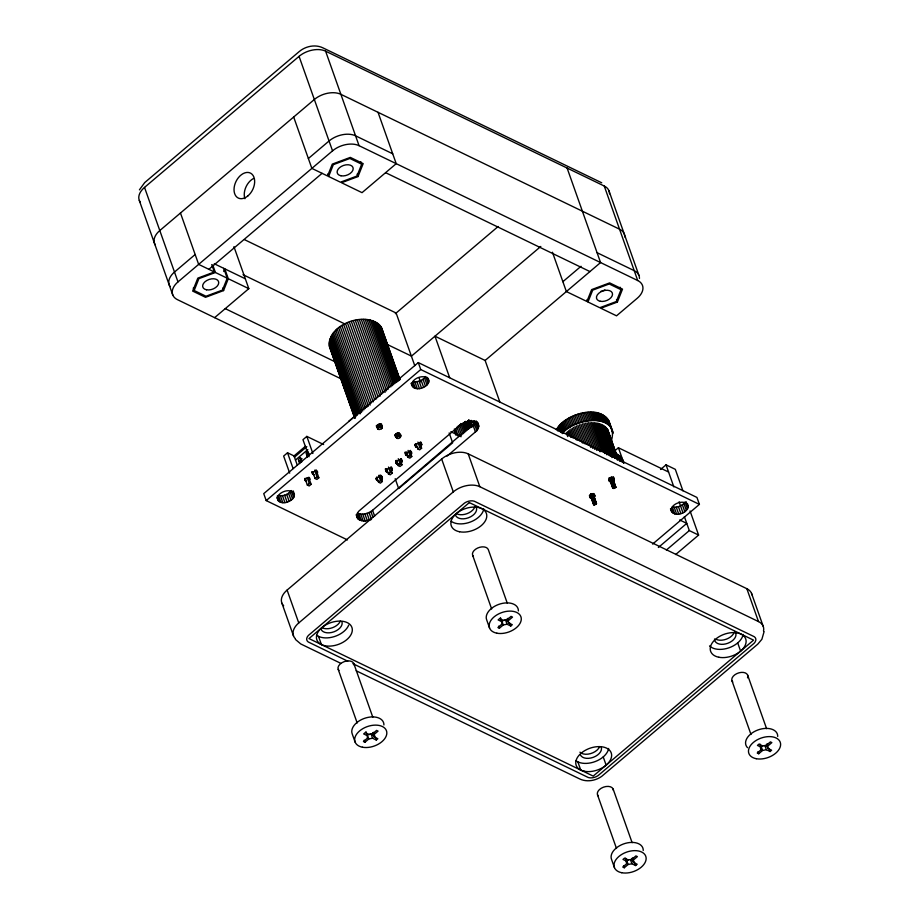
<?xml version="1.0" encoding="UTF-8"?>
<svg xmlns="http://www.w3.org/2000/svg" width="919" height="919" viewBox="0 0 919 919"><rect width="100%" height="100%" fill="white"/><g stroke="black" fill="none" stroke-linecap="round" stroke-linejoin="round"><path stroke-width="1.38" d="M365.923 731.616L367.37 735.728L367.313 738.256L363.442 741.53L364.935 742.253L368.795 738.979L372.586 738.233L376.296 740.036L377.847 738.727L374.125 736.923L372.677 732.822M500.384 617.591L501.843 621.703L501.774 624.231L497.914 627.516L499.396 628.228L503.256 624.954L507.047 624.219L510.769 626.011L512.308 624.702L508.598 622.91L507.139 618.797M625.609 858.151L626.632 863.768L622.772 867.042L624.254 867.766L628.125 864.492L631.916 863.745L635.626 865.549L637.177 864.239L633.455 862.436L632.008 858.335M766.469 744.31L767.928 748.411L771.638 750.214L770.088 751.524L766.377 749.72L762.586 750.467L758.726 753.741L757.233 753.017L761.104 749.743L760.082 744.137M354.389 416.008L331.012 350.001C320.995 325.625 369.461 307.635 381.81 328.347L399.937 379.536M374.125 736.923L373.47 732.34M508.598 622.91L507.943 618.315M633.455 862.436L632.8 857.852M767.928 748.411L767.273 743.827M400.684 436.582C400.535 438.432 396.755 439.512 396.411 437.352C397.502 432.838 404.05 439.397 399.397 433.366M294.356 495.996C294.011 486.886 278.262 490.895 277.343 498.236C279.123 506.277 292.426 502.44 294.356 495.996L292.713 491.366M377.962 428.553C374.596 420.58 387.956 427.76 379.306 429.541C375.664 429.07 380.133 424.98 381.89 427.025M379.972 476.375L381.201 479.856C386.623 473.457 370.725 477.949 378.134 480.775M391.023 471.527C396.434 465.14 380.535 469.62 387.944 472.458M400.179 459.247L401.408 462.716C404.452 455.663 389.943 463.314 398.547 464.095M420.465 446.565C425.876 440.167 409.977 444.658 417.387 447.484M428.805 381.982C428.472 372.873 412.723 376.882 411.804 384.222C413.584 392.264 426.887 388.427 428.805 381.982L427.174 377.341M594.34 496.972C597.109 491.676 585.403 496.352 591.296 498.144M613.662 480.591C616.431 475.295 604.713 479.971 610.618 481.763M688.147 507.483C687.814 498.374 672.065 502.383 671.134 509.723C672.915 517.765 686.217 513.928 688.147 507.483L686.091 501.694M764.103 631.571L761.885 639.291L757.773 644.15L601.727 776.337M596.488 503.52C593.203 500.131 592.744 507.828 596.488 503.52L593.111 493.492M615.799 487.139C612.502 483.75 612.111 491.447 615.799 487.139L612.433 477.11M447.071 456.111L476.858 430.689L478.788 426.336L477.8 422.648M194.173 290.507L198.895 278.652L215.425 272.495L227.223 278.204L222.49 290.071L205.971 296.228L194.173 290.507L193.3 288.049M223.742 271.496L224.799 268.853L228.291 278.721L223.558 290.588L205.534 297.308L192.657 291.082L197.815 278.135L214.357 271.978L211.738 264.58M328.634 176.494L333.356 164.627L349.886 158.482L361.684 164.191L356.951 176.046L340.432 182.203L328.634 176.494L327.761 174.036M378.031 112.302L396.215 163.662L362.029 192.657L341.5 182.72L358.031 176.563L363.189 163.616L350.323 157.39L332.287 164.11L327.566 175.977L311.863 168.384L293.678 117.023M587.965 301.995L592.698 290.14L609.217 283.982L621.014 289.692L616.293 301.558L599.762 307.716L587.965 301.995L587.092 299.537M140.056 201.881A19.437 12.05 -19.5 0 1 144.524 187.407L299.066 56.346A19.437 12.05 -19.5 0 1 325.602 51.177L604.254 186.029L637.717 280.536A19.437 12.05 -19.5 0 1 637.2 298.296L616.534 315.826L600.831 308.233L617.373 302.064L622.519 289.129L609.653 282.891L591.629 289.611L586.896 301.478L566.368 291.553L552.457 252.231M309.416 480.017C312.184 474.721 300.467 479.396 306.372 481.188L305.556 478.879M316.653 473.871C321.179 468.541 307.922 472.274 314.103 474.641M409.414 451.413L410.644 454.894C415.905 447.714 399.283 454.342 408.358 455.778M611.284 441.097C620.497 411.62 572.778 418.225 562.279 433.63L559.372 425.405C570.4 412.47 605.966 402.821 610.136 426.347M139.424 189.854L144.708 182.582L299.112 51.659C305.579 46.145 315.366 44.066 323.143 47.96L601.727 182.789M556.213 429.701L559.372 425.405M369.024 512.526L371.483 519.476L365.245 521.107L359.788 520.2L357.33 513.25C362.419 515.341 368.404 513.606 372.563 510.286L475.422 422.303L477.88 429.253M280.95 502.44L278.491 495.49C283.178 496.455 288.509 494.525 291.254 490.551L293.712 497.501M415.411 388.427L412.941 381.477C417.64 382.442 422.958 380.512 425.704 376.526L428.174 383.476M400.179 436.456C403.016 431.735 392.068 434.848 396.537 437.547M674.741 513.928L672.283 506.978C676.981 507.943 682.3 506.013 685.046 502.038L687.504 508.988M195.161 254.517L174.495 272.047A19.437 12.05 -19.5 0 0 170.026 286.521M308.37 158.528L329.048 140.998A19.437 12.05 -19.5 0 1 355.573 135.817L392.723 153.795M341.857 379.225L177.47 299.663A19.437 12.05 -19.5 0 1 177.987 281.903L332.54 150.854A19.437 12.05 -19.5 0 1 359.065 145.684L637.717 280.536M208.877 269.324L322.087 173.323M214.621 317.652L248.819 288.658L233.943 246.671M395.354 313.689L498.178 226.488M295.275 456.536L287.521 452.78L283.649 456.065L289.703 473.159M323.637 444.532L306.843 436.399L302.971 439.684L309.025 456.777M540.809 246.441L411.471 356.124L386.991 344.349M305.349 446.324L294.023 455.927L297.251 465.037M294.459 457.168L306.82 446.68M295.47 460.04L307.842 449.552M302.11 458.857L300.249 457.961L298.319 459.603L299.743 463.624M299.043 461.648L300.972 460.017M306.774 455.1L308.704 453.458M348.715 421.281L354.171 416.663M652.605 544.082L699.405 504.393L696.947 497.443L418.294 362.591L263.742 493.641L266.2 500.591L347.474 539.924M266.2 500.591L420.753 369.541L699.405 504.393M307.337 485.071L309.266 483.44L311.127 484.336L309.198 485.967L307.337 485.071L304.97 478.374M315.068 478.523L316.998 476.881L318.859 477.777L316.929 479.419L315.068 478.523L312.69 471.815M562.876 281.685L581.049 266.28M485.14 360.455L600.566 262.558L567.103 168.051M378.571 482.234L380.5 480.591L382.35 481.487L380.42 483.13L378.571 482.234L376.71 476.995M388.381 473.905L390.311 472.274L392.172 473.17L390.242 474.801L388.381 473.905L386.531 468.679M398.191 465.588L400.121 463.946L401.982 464.842L400.052 466.484L398.191 465.588L396.342 460.362M408.002 457.26L409.943 455.629L411.792 456.525L409.863 458.167L408.002 457.26L406.152 452.033M417.823 448.943L419.753 447.3L421.614 448.208L419.673 449.839L417.823 448.943L415.974 443.716M283.684 605.816A19.437 12.05 -19.5 0 1 287.107 590.067L441.66 459.018A19.437 12.05 -19.5 0 1 468.185 453.848L746.848 588.7A19.437 12.05 -19.5 0 1 751.972 594.903M295.332 638.682A19.437 12.05 -19.5 0 1 298.755 622.944L453.308 491.883A19.437 12.05 -19.5 0 1 479.833 486.714L758.485 621.566A19.437 12.05 -19.5 0 1 763.517 631.043M614.053 451.47L618.418 447.76L668.584 472.033M660.566 469.483L666.034 464.842L675.327 469.345L682.92 490.803M374.205 734.396L378.065 731.11L376.583 730.398L372.712 733.672L368.933 734.407L365.199 732.615L363.66 733.925L367.37 735.728M508.666 620.371L512.538 617.097L511.044 616.373L507.185 619.647L503.394 620.382L499.672 618.602L498.121 619.911L501.843 621.703M658.36 547.483L686.769 523.393L679.681 519.959M666.367 550.044L689.319 530.585L698.601 535.076L675.66 554.536M633.536 859.897L637.395 856.623L635.914 855.911L632.042 859.185L626.666 860.379L628.125 864.492M767.997 745.883L771.857 742.598L770.375 741.886L766.515 745.16L761.127 746.354L762.586 750.467M601.359 776.612C595.041 780.932 586.322 782.299 579.349 778.772L356.216 670.79M399.11 437.203L399.696 436.87M469.104 423.234L474.572 420.959L475.525 423.648M468.736 421.373L471.309 420.408M508.069 621.301L505.599 620.107L501.808 620.842L503.256 624.954M374.849 735.924L371.127 734.132L367.336 734.867L368.795 738.979M599.521 451.539C608.401 450.344 620.807 452.332 623.645 462.303M762.724 745.895L759.002 744.103L757.451 745.412L761.173 747.216M628.251 859.92L624.529 858.128L622.99 859.437L626.701 861.241M597.074 252.691L634.225 270.668A19.437 12.05 -19.5 0 1 639.463 278.48M385.589 172.669L589.941 271.565M244.477 239.641L396.123 313.023L414.756 365.636M243.041 274.689L344.579 323.833M214.288 263.776L245.327 278.79M214.357 271.978L198.653 264.385L180.469 213.024M228.291 278.721L248.819 288.658M472.986 425.083L475.479 432.045M225.247 308.635L335.78 362.132M450.861 431.712L461.154 436.697M767.399 746.814L764.918 745.619L766.377 749.72M347.75 661.186L308.21 641.956A8.305 5.146 -19.5 0 1 308.405 635.431L464.463 503.095A8.305 5.146 -19.5 0 1 474.215 501.188L754.327 636.741A8.305 5.146 -19.5 0 1 754.131 643.277L598.074 775.613A8.305 5.146 -19.5 0 1 588.321 777.52L352.896 663.679M340.742 663.3L300.754 643.955L295.378 639.394M634.167 861.436L630.457 859.644L631.916 863.745M478.615 424.969C475.169 418.329 465.267 420.891 460.545 424.819L360.122 510.022C356.606 512.228 355.239 518.327 359.788 520.2M608.941 190.715L638.912 275.355M751.535 593.375L763.172 626.253M746.848 588.7L758.485 621.566M620.141 287.222L621.014 289.692M616.5 299.605L617.373 302.064M737.704 642.898L740.611 651.123M687.435 503.715L688.251 506.036M690.054 510.93L698.601 535.076M747.618 675.063L766.595 728.652M683.908 503.486L686.378 510.436M768.996 748.445L770.088 751.524M682.369 504.795L684.827 511.745M666.034 464.842L673.845 486.898M679.107 501.774L682.955 512.836M684.379 516.639L689.319 530.585M678.417 506.691L680.876 513.641M676.269 507.162L678.727 514.112M760.369 747.687L761.104 749.743M674.178 507.254L676.637 514.203M757.991 751.685L758.726 753.741M671.513 508.655L673.156 513.284M732.006 680.876L750.984 734.465M670.755 508.862L671.984 512.331M670.479 508.804L671.295 511.125M608.734 420.431L612.732 431.482M618.418 447.76L623.806 462.992M608.206 419.558L612.927 432.493M622.025 458.592L623.691 463.291M610.124 425.302L613.03 433.515M607.585 418.719L610.492 426.933M621.405 457.754L623.071 462.452M606.885 417.915L609.802 426.14M620.716 456.95L622.37 461.648M606.115 417.169L609.021 425.382M619.934 456.203L622.014 462.073M605.265 416.456L608.171 424.681M619.084 455.491L621.164 461.361M604.334 415.802L607.252 424.015M618.165 454.836L620.245 460.706M603.346 415.193L606.253 423.406M617.166 454.227L619.659 461.269M607.528 429.127L616.718 455.043M602.278 414.63L605.196 422.855M607.562 429.541L618.177 459.534M607.034 428.679L616.35 454.985M608.769 434.354L615.753 454.078M606.414 427.875L615.73 454.17M608.711 435.388L610.113 439.339M601.152 414.136L604.07 422.349M605.701 427.105L617.476 460.212M604.909 426.393L614.685 453.997M599.969 413.688L602.875 421.901M613.789 452.722L615.868 458.592M604.024 425.727L613.8 453.331M603.071 425.118L612.847 452.734M598.729 413.297L601.635 421.511M612.548 452.332L614.627 458.202M602.037 424.567L611.813 452.182M597.43 412.964L600.337 421.178M611.25 451.999L612.916 456.697M600.923 424.084L611.169 453.01M596.086 412.688L598.993 420.913M609.906 451.723L611.985 457.593M599.751 423.659L609.998 452.585M594.696 412.482L597.614 420.695M598.51 423.291L610.182 456.215M597.224 423.004L607.47 451.93M593.272 412.332L596.178 420.546M607.091 451.367L608.344 454.882M595.88 422.774L606.126 451.7M591.813 412.24L594.719 420.454M605.632 451.275L606.885 454.802M594.49 422.614L604.725 451.539M613.433 476.892L614.248 479.213M590.32 412.217L593.226 420.431M604.139 451.252L604.966 453.595M613.398 477.352L614.214 479.661M613.191 477.811L614.018 480.132M593.054 422.522L603.301 451.447M612.353 477.57L615.764 487.265M612.1 477.443L615.638 487.518M588.792 412.252L591.71 420.465M611.801 477.375L615.558 487.633M611.64 477.363L614.765 486.208M611.468 477.363L614.593 486.208M611.284 477.375L614.42 486.231M591.595 422.499L601.83 451.424M611.101 477.409L614.237 486.254M610.928 477.443L614.064 486.3M610.744 477.501L613.881 486.346M610.572 477.57L613.708 486.415M587.252 412.344L590.159 420.557M610.848 478.914L613.536 486.496M610.25 477.742L613.375 486.588M610.101 477.834L613.226 486.679M609.963 477.937L613.478 488.437M590.101 422.545L600.337 451.47M609.734 478.179L613.329 488.414M609.642 478.294L613.18 488.368M609.515 478.546L612.927 488.253M609.056 477.765L612.686 487.978M585.69 412.505L588.608 420.718M609.205 479.362L610.032 481.682M588.574 422.66L598.361 450.264M608.711 479.167L609.527 481.476M584.128 412.723L587.034 420.936M587.046 422.843L596.822 450.448M582.543 412.999L585.46 421.212M585.506 423.096L594.811 449.391M580.969 413.332L583.875 421.557M583.956 423.406L592.801 448.392M579.395 413.734L582.301 421.947M582.416 423.797L590.791 447.461M577.821 414.182L580.739 422.395M580.877 424.245L588.332 445.278M576.27 414.687L579.177 422.912M579.361 424.75L586.345 444.474M574.731 415.25L577.649 423.475M577.867 425.325L584.381 443.728M573.226 415.87L576.133 424.084M576.397 425.945L582.451 443.038M571.733 416.537L574.651 424.75M574.961 426.623L580.084 441.086M570.285 417.249L573.192 425.463M573.559 427.358L578.223 440.511M568.872 418.007L571.779 426.221M572.215 428.139L576.408 439.983M567.494 418.8L570.4 427.025M594.076 493.733L594.892 496.042M570.917 428.978L574.18 438.179M593.881 494.204L594.696 496.513M592.916 493.882L596.397 503.773M592.64 493.79L596.328 503.899M566.161 419.65L569.079 427.863M592.479 493.756L596.236 504.026M569.677 429.839L572.468 437.731M592.318 493.744L595.455 502.59M592.146 493.744L595.282 502.59M591.962 493.756L595.098 502.613M591.79 493.79L594.926 502.636M591.606 493.825L594.742 502.682M591.434 493.882L594.559 502.727M591.25 493.951L594.225 502.877M564.886 420.534L567.793 428.748M568.493 430.758L570.814 437.329M590.928 494.123L594.065 502.969M590.779 494.215L593.915 503.072M590.641 494.319L594.329 504.83M590.515 494.433L594.168 504.818M590.412 494.56L594.007 504.795M590.251 494.801L593.731 504.692M590.159 495.054L593.617 504.634M563.657 421.442L566.563 429.667M567.379 431.7L568.769 435.64M589.883 495.743L590.71 498.064M589.389 495.548L590.216 497.857M566.334 432.677L567.735 436.617M562.485 422.395L565.403 430.609M561.383 423.372L564.289 431.597M560.337 424.383L563.255 432.596M558.465 426.462L560.544 432.332M557.638 427.53L558.89 431.045M556.891 428.61L557.718 430.954M499.821 401.959L485.129 360.466L434.974 336.193L449.667 377.686M603.232 756.923L606.138 765.136M613.145 789.088L632.123 842.677M634.535 862.47L635.626 865.549M477.145 421.706L478.788 426.336M476.076 420.833L478.535 427.783M474.388 423.751L476.858 430.689M472.711 421.637L474.135 425.669M470.884 422.395L472.309 426.427M469.287 420.615L471.838 427.461M468.931 419.857L471.355 427.209M468.713 420.155L471.079 426.864M469.012 421.764L470.436 425.796M468.357 420.523L470.735 427.22M467.886 420.948L470.264 427.657M467.311 421.453L469.678 428.162M466.611 422.028L468.989 428.736M623.53 865.709L624.254 867.766M465.336 421.35L468.185 429.391M597.534 794.901L616.511 848.49M464.44 422.085L467.289 430.138M463.44 422.912L466.289 430.965M462.372 423.831L465.221 431.884M460.741 423.498L464.072 432.895M459.523 424.601L462.854 433.998M577.856 761.874L580.762 770.088M325.602 51.177L359.065 145.684M468.185 453.848L479.833 486.714M458.248 425.796L461.568 435.192M614.466 867.651L611.56 859.437A16.668 10.327 -19.5 0 1 625.379 843.355A16.668 10.327 -19.5 0 1 643.243 850.489M456.915 427.094L460.247 436.479M455.548 428.472L458.397 436.525M360.811 161.721L361.684 164.191M454.354 429.012L456.18 434.147M454.629 431.298L456.054 435.33M449.161 432.929L452.653 442.797L398.674 488.563L395.181 478.707M357.158 174.093L358.031 176.563M428.093 378.214L428.92 380.523M507.265 603.14L488.288 549.551A8.328 5.158 -19.5 0 0 477.547 548.08A8.328 5.158 -19.5 0 0 473.434 556.512M424.578 377.985L427.036 384.935M418.294 362.591L420.753 369.541M509.677 622.933L510.769 626.011M423.027 379.294L425.486 386.244M421.155 380.386L423.613 387.336M505.599 620.107L507.047 624.219M419.064 377.801L420.5 381.856M419.075 381.19L421.545 388.14M416.927 381.661L419.397 388.611M414.848 381.753L417.306 388.703M299.066 56.346L332.54 150.854M441.66 459.018L453.308 491.883M498.672 626.172L499.396 628.228M412.183 383.154L413.826 387.784M472.676 555.363L491.654 608.964M411.425 383.361L412.654 386.83M411.138 383.303L411.965 385.612M489.597 628.125L486.691 619.9A16.668 10.327 -19.5 0 1 500.522 603.829A16.668 10.327 -19.5 0 1 518.385 610.951M381.259 327.175L399.857 379.719M380.558 326.073L399.168 378.617M382.58 332.138L390.69 355.044M392.126 359.088L398.8 377.95M379.719 325.027L399.283 380.271M384.452 338.87L385.888 342.913M420.925 442.108L421.741 444.428M420.879 442.648L421.706 444.968M378.754 324.062L398.789 380.65M420.236 442.05L421.465 445.531M377.663 323.178L398.168 381.109M419.811 442.602L421.04 446.071M419.753 442.969L421.614 448.208M376.445 322.374L397.433 381.649M375.101 321.65L396.571 382.281M417.904 442.073L419.753 447.3M373.665 321.03L395.607 382.993M372.126 320.501L394.538 383.809M415.445 443.911L416.675 447.381M415.262 444.83L416.089 447.139M414.825 444.474L415.641 446.783M370.483 320.065L393.389 384.728M368.772 319.732L392.149 385.739M366.98 319.502L390.839 386.865M365.13 319.375L388.99 386.738M410.425 450.379L411.655 453.848M410 450.919L411.23 454.4M363.235 319.352L388.036 389.403M409.943 451.298L411.792 456.525M408.082 450.39L409.943 455.629M361.282 319.433L386.566 390.839M406.347 452.332L407.577 455.813M359.306 319.628L385.072 392.367M399.145 433.228L400.156 435.755M398.995 433.171L399.868 435.64M398.846 433.136L399.719 435.595M405.635 452.228L406.864 455.709M398.501 433.079L399.547 435.572M398.329 433.079L399.202 435.537M405.451 453.147L406.267 455.468M398.134 433.079L399.007 435.549M397.95 433.102L398.823 435.56M404.751 452.332L405.83 455.112M397.755 433.125L398.628 435.595M397.571 433.171L398.444 435.629M357.319 319.915L383.074 392.654M397.376 433.217L398.249 435.686M397.18 433.286L398.053 435.744M396.997 433.354L397.87 435.813M396.824 433.435L397.697 435.905M396.652 433.527L397.525 435.997M396.48 433.63L397.353 436.088M396.33 433.734L397.203 436.203M396.181 433.848L397.054 436.318M396.055 433.975L396.928 436.433M395.928 434.101L396.801 436.559M355.308 320.306L381.546 394.4M395.825 434.227L396.606 436.824M395.664 434.492L396.629 437.145M395.503 434.538L396.709 438.156M395.538 435.147L396.537 437.961M395.227 435.032L396.043 437.341M394.86 434.733L395.675 437.042M353.31 320.788L380.018 396.238M401.293 458.753L402.12 461.062M401.258 459.293L402.074 461.614M400.604 458.696L401.833 462.177M351.322 321.386L378.031 396.824M400.133 459.615L401.982 464.842M398.272 458.719L400.121 463.946M349.358 322.064L376.549 398.846M396.537 460.66L397.766 464.129M347.428 322.833L374.619 399.616M395.825 460.557L397.054 464.026M395.641 461.476L396.457 463.785M381.362 423.774L382.189 426.083M345.555 323.683L373.217 401.821M381.098 424.658L382.097 427.473M380.822 424.383L382.074 427.852M380.569 424.233L381.58 426.772M380.42 424.187L381.293 426.646M380.098 424.107L381.707 428.518M379.926 424.096L381.58 428.645M379.742 424.084L380.615 426.554M379.558 424.084L380.432 426.554M379.375 424.107L380.248 426.577M379.179 424.13L380.052 426.6M343.729 324.614L371.402 402.752M378.984 424.176L379.857 426.646M378.237 424.44L379.11 426.91M378.065 424.532L378.938 427.002M377.904 424.635L378.777 427.105M377.755 424.75L378.628 427.209M377.606 424.865L378.479 427.324M377.468 424.98L378.341 427.45M341.971 325.625L370.116 405.107M377.353 425.106L378.789 429.483M377.158 425.371L378.628 429.437M377.077 425.497L378.352 429.322M376.985 425.773L378.237 429.242M391.483 467.07L392.31 469.391M391.448 467.622L392.264 469.931M376.285 425.738L377.1 428.059M390.793 467.024L392.022 470.494M390.368 467.564L392.172 473.17M340.294 326.704L368.439 406.187M388.461 467.036L390.311 472.274M338.709 327.842L366.853 407.335M337.216 329.048L365.36 408.53M386.003 468.874L387.232 472.343M385.417 468.633L386.646 472.113M385.383 469.437L386.198 471.757M335.814 330.3L363.97 409.782M334.539 331.587L362.683 411.069M333.379 332.919L361.523 412.401M332.345 334.275L360.489 413.757M381.626 475.939L382.453 478.259M380.983 475.341L382.212 478.822M331.437 335.653L359.111 413.791M380.558 475.881L381.787 479.362M380.041 474.951L382.35 481.487M330.668 337.043L357.859 413.837M330.036 338.445L357.227 415.227M378.639 475.364L380.5 480.591M329.553 339.835L356.273 415.273M329.22 341.225L355.929 416.663M329.025 342.592L355.262 416.686M331.851 351.035L335.194 360.466M339.961 373.941L341.397 377.985M345.682 390.104L348.071 396.847M328.991 343.936L355.228 418.019M376.606 478.351L377.422 480.671M329.105 345.234L354.86 417.984M329.358 346.509L354.642 417.904M376.009 478.11L376.824 480.43M372.563 510.286L374.619 516.076M370.908 511.504L372.953 517.294M366.991 513.33L369.449 520.28M364.889 513.882L367.347 520.832M362.787 514.158L365.245 521.107M360.776 514.135L363.235 521.084M358.938 513.836L361.397 520.786M356.848 514.743L358.479 519.373M356.135 514.766L357.525 518.316M306.843 436.399L312.885 453.492M316.676 470.689L317.492 473.009M316.01 469.735L318.859 477.777M309.404 455.433L307.98 451.413L306.05 453.044L307.474 457.065M314.62 470.183L316.998 476.881M312.69 472.24L313.505 474.549M312.196 472.033L313.011 474.353M311.828 471.734L312.644 474.055M308.945 477.248L309.772 479.557M308.75 477.627L311.127 484.336M300.249 457.961L301.673 461.981M307.371 478.075L309.266 483.44M304.959 478.788L305.774 481.108M223.731 268.337L227.223 278.204M287.521 452.78L293.104 468.564M222.685 288.129L223.558 290.588M293.207 490.918L294.459 494.548M212.806 265.097L215.425 272.495M353.815 663.575L372.792 717.165M290.117 491.998L292.575 498.948M375.205 736.958L376.296 740.036M288.566 493.308L291.036 500.258M286.694 494.399L289.163 501.349M371.127 734.132L372.586 738.233M284.626 495.203L287.084 502.153M282.478 495.674L284.936 502.624M280.387 495.766L282.845 502.716M364.2 740.197L364.935 742.253M277.32 496.007L279.365 501.797M338.203 669.388L357.181 722.977M276.964 497.374L278.193 500.844M318.514 636.373L321.432 644.587M355.136 742.15L352.23 733.925A16.668 10.327 -19.5 0 1 366.049 717.854A16.668 10.327 -19.5 0 1 383.912 724.976M144.524 187.407L177.987 281.903M287.107 590.067L298.755 622.944M139.309 200.48L172.772 294.988M281.903 603.151L293.54 636.017M381.81 328.347L382.476 330.829M734.097 632.605A11.108 6.881 -19.5 0 1 716.073 639.325M474.767 507.104A11.108 6.881 -19.5 0 1 456.743 513.824M599.636 746.63A11.108 6.881 -19.5 0 1 590.526 753.637A11.108 6.881 -19.5 0 1 579.946 752.19M340.306 621.118A11.108 6.881 -19.5 0 1 322.282 627.838M608.631 748.457A18.598 11.522 -19.5 0 1 595.098 761.598A18.598 11.522 -19.5 0 1 575.891 760.656M601.198 747.021A11.108 6.881 -19.5 0 1 593.364 757.29A11.108 6.881 -19.5 0 1 580.383 754.775M743.115 634.432A18.61 11.533 -19.5 0 1 728.801 647.861A18.61 11.533 -19.5 0 1 709.537 645.919M734.649 631.479A11.108 6.881 -19.5 0 1 727.825 643.266A11.108 6.881 -19.5 0 1 714.534 638.969M483.773 508.931A18.61 11.533 -19.5 0 1 470.229 522.084A18.61 11.533 -19.5 0 1 451.011 521.142M476.329 507.495A11.108 6.881 -19.5 0 1 468.495 517.765A11.108 6.881 -19.5 0 1 455.514 515.249M348.715 625.115A18.61 11.533 -19.5 0 1 334.229 636.626A18.61 11.533 -19.5 0 1 316.55 635.155M341.868 621.52A11.108 6.881 -19.5 0 1 334.034 631.778A11.108 6.881 -19.5 0 1 321.053 629.274M598.303 796.038A8.328 5.158 -19.5 0 1 603.415 787.192A8.328 5.158 -19.5 0 1 613.375 790.42M732.765 682.013A8.328 5.158 -19.5 0 1 738.91 672.834A8.328 5.158 -19.5 0 1 747.526 677.843M747.549 747.698A16.668 10.327 -19.5 0 1 757.773 730.019A16.668 10.327 -19.5 0 1 777.715 736.464M338.973 670.525A8.328 5.158 -19.5 0 1 344.085 661.691A8.328 5.158 -19.5 0 1 354.056 664.908M604.886 289.864A8.328 5.158 -19.5 0 1 600.842 291.369M155.334 245.028A19.437 12.05 -19.5 0 1 159.803 230.543L314.344 99.493A19.437 12.05 -19.5 0 1 340.88 94.324L619.532 229.176A19.437 12.05 -19.5 0 1 624.771 236.987M604.254 186.029A19.437 12.05 -19.5 0 1 609.492 193.84M244.902 198.699A13.888 9.293 -64.2 0 1 253.552 178.47M469.333 502.59L308.979 638.567L593.214 776.107L753.557 640.141L469.333 502.59M325.096 645.77A18.61 11.533 -19.5 0 0 352.322 630.112A18.61 11.533 -19.5 0 0 325.705 624.954A18.61 11.533 -19.5 0 0 325.096 645.77M459.546 531.756A18.61 11.533 -19.5 0 0 486.783 516.087A18.61 11.533 -19.5 0 0 460.155 510.93A18.61 11.533 -19.5 0 0 459.546 531.756M584.427 771.271A18.598 11.522 -19.5 0 0 611.64 755.625A18.598 11.522 -19.5 0 0 585.035 750.467A18.598 11.522 -19.5 0 0 584.427 771.271M718.888 657.257A18.61 11.533 -19.5 0 0 746.125 641.6A18.61 11.533 -19.5 0 0 719.497 636.442A18.61 11.533 -19.5 0 0 718.888 657.257M621.761 872.728A16.668 10.327 -19.5 0 0 646.149 858.702A16.668 10.327 -19.5 0 0 622.312 854.084A16.668 10.327 -19.5 0 0 621.761 872.728M756.234 758.703A16.668 10.327 -19.5 0 0 780.622 744.677A16.668 10.327 -19.5 0 0 756.774 740.059A16.668 10.327 -19.5 0 0 756.234 758.703M362.442 747.216A16.668 10.327 -19.5 0 0 386.83 733.19A16.668 10.327 -19.5 0 0 362.982 728.572A16.668 10.327 -19.5 0 0 362.442 747.216M496.903 633.202A16.668 10.327 -19.5 0 0 521.291 619.176A16.668 10.327 -19.5 0 0 497.443 614.558A16.668 10.327 -19.5 0 0 496.903 633.202M340.995 175.782A8.328 5.158 -19.5 0 0 353.195 168.774A8.328 5.158 -19.5 0 0 341.271 166.465A8.328 5.158 -19.5 0 0 340.995 175.782M206.545 289.807A8.328 5.158 -19.5 0 0 218.733 282.788A8.328 5.158 -19.5 0 0 206.809 280.479A8.328 5.158 -19.5 0 0 206.545 289.807M600.337 301.294A8.328 5.158 -19.5 0 0 612.525 294.275A8.328 5.158 -19.5 0 0 600.612 291.966A8.328 5.158 -19.5 0 0 600.337 301.294M247.981 195.839A13.888 9.293 -64.2 0 0 250.898 173.335A13.888 9.293 -64.2 0 0 234.161 187.522A13.888 9.293 -64.2 0 0 247.981 195.839"/></g></svg>
